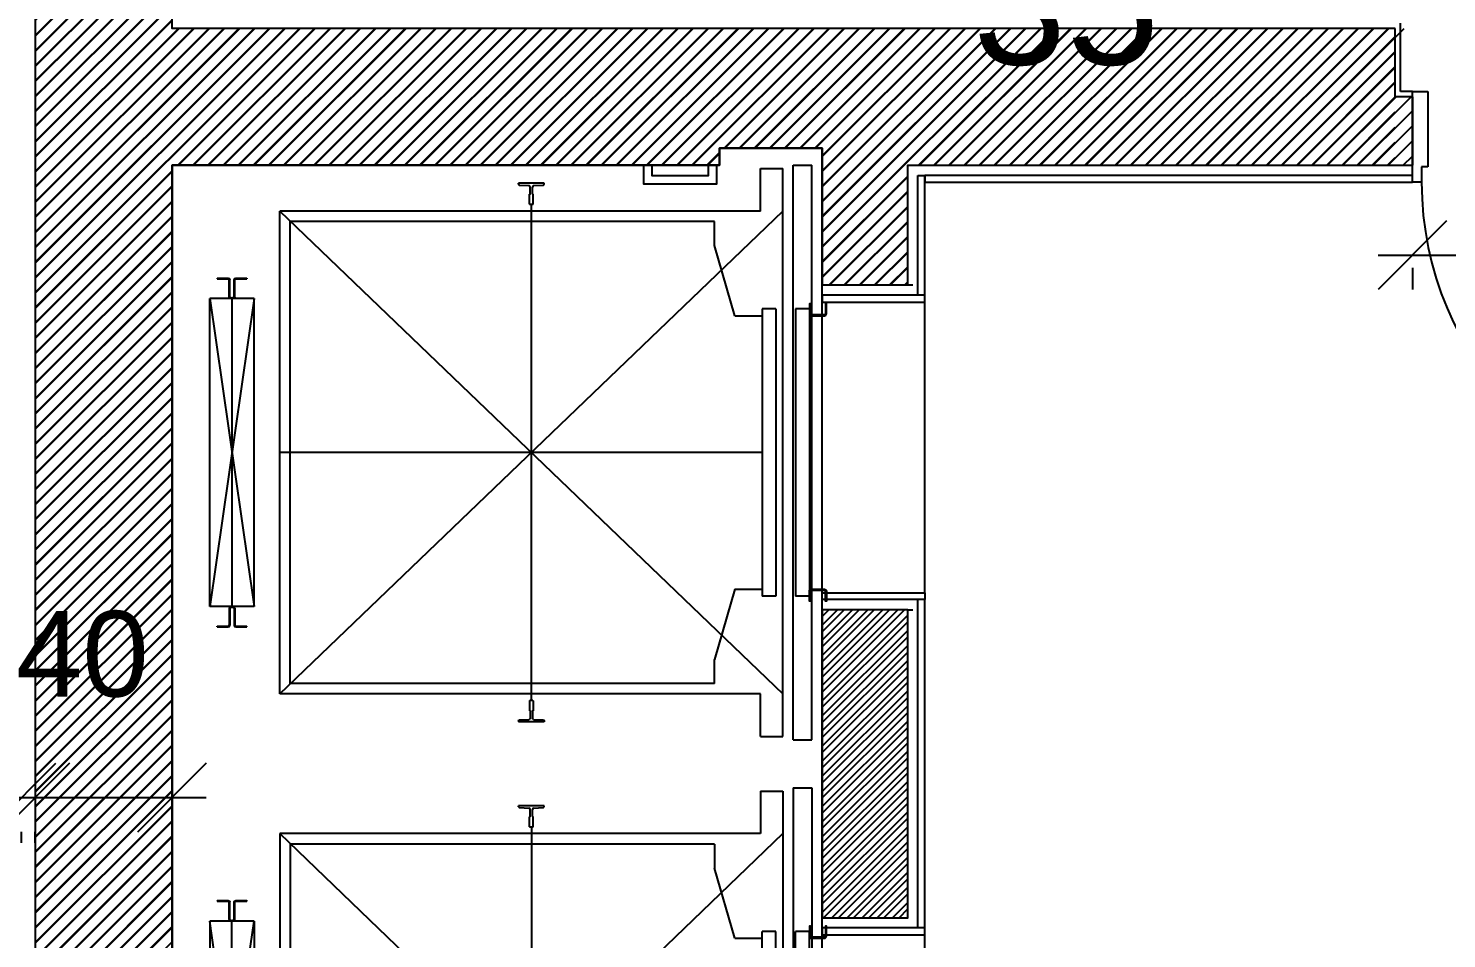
# Model space of a CAD drawing. Extents: x 0 to 47, y -4.1 to 58.5.
# Drawn here: x 27.348 to 31.493, y 14.389 to 17.05 of the extents above; entities that cross this region are included whole.
import ezdxf
from ezdxf.enums import TextEntityAlignment as Align

# ---------------------------------------------------------------- set-up
doc = ezdxf.new("R2010")
doc.units = 0
doc.header["$MEASUREMENT"] = 0
doc.header["$PDMODE"] = 35
doc.header["$PDSIZE"] = 0.3
doc.layers.get('0').update_dxf_attribs({"linetype": 'CONTINUOUS'})
doc.layers.get('DEFPOINTS').update_dxf_attribs({"linetype": 'CONTINUOUS'})
for name, color, linetype in [('A-AREAS-TXT', 6, 'CONTINUOUS'), ('A-asc', 15, 'CONTINUOUS'), ('a-dim', 3, 'CONTINUOUS'), ('A-HATCH-CONC', 8, 'CONTINUOUS'), ('A-PLASTER', 8, 'CONTINUOUS'), ('A-PORTE', 1, 'CONTINUOUS'), ('A-PROJECTION', 9, 'CONTINUOUS'), ('A-sect-marble', 1, 'CONTINUOUS'), ('S-2ND-3RD-4-5-6TH$0$A-SHAFT 2-3-4-5-6', 8, 'CONTINUOUS'), ('S-2ND-3RD-4-5-6TH$0$A-STR 2-3-4-5-6', 2, 'CONTINUOUS')]:
    doc.layers.add(name, color=color, linetype=linetype)
doc.styles.add('A100-STEXT', font='Arial Regular.ttf', dxfattribs={"height": 0.25})
doc.dimstyles.new('A100-DIM', dxfattribs={"dimtxt": 0.25, "dimasz": 0.2, "dimexe": 0.1, "dimexo": 0.3, "dimgap": 0.1, "dimtad": 1, "dimlfac": 100, "dimrnd": 0.5, "dimdsep": 46, "dimtxsty": 'A100-STEXT', "dimblk1": 'OBLIQUE', "dimblk2": 'OBLIQUE', "dimsah": 1, "dimcen": -0.05, "dimdle": 0.1, "dimclrd": 15, "dimclre": 15, "dimclrt": 256, "dimadec": 0, "dimazin": 0, "dimtfac": 0.28, "dimtix": 1, "dimtmove": 2, "dimatfit": 3, "dimldrblk": 'OBLIQUE', "dimfxl": 1, "dimtolj": 1, "dimarcsym": 0})

# ---------------------------------------------------------------- blocks, each defined once
blk = doc.blocks.new('_OBLIQUE')
at = {"color": 0, "linetype": 'ByBlock'}
blk.add_line((-0.5, -0.5), (0.5, 0.5), dxfattribs=at)
blk = doc.blocks.new('*D131')
at = {"layer": 'a-dim', "color": 15, "lineweight": -2, "transparency": 16777216}
for p, q in [((26.9284, 14.8014), (27.4284, 14.8014)), ((27.0284, 14.6691), (27.0284, 14.7014)), ((27.3284, 14.6691), (27.3284, 14.7014))]:
    blk.add_line(p, q, dxfattribs=at)
at = {"layer": 'DEFPOINTS', "color": 0, "transparency": 16777216}
for p in [(27.0284, 14.9691), (27.3284, 14.9691), (27.3284, 14.8014)]:
    blk.add_point(p, dxfattribs=at)
at = {"layer": 'a-dim', "color": 15, "lineweight": -2, "transparency": 16777216, "xscale": 0.2, "yscale": 0.2, "zscale": 0.2, "rotation": 180}
blk.add_blockref('_OBLIQUE', (27.0284, 14.8014), dxfattribs=at)
at = {"layer": 'a-dim', "color": 15, "lineweight": -2, "transparency": 16777216, "xscale": 0.2, "yscale": 0.2, "zscale": 0.2}
blk.add_blockref('_OBLIQUE', (27.3284, 14.8014), dxfattribs=at)
at = {"layer": 'a-dim', "transparency": 16777216, "insert": (26.7784, 15.0291), "char_height": 0.25, "attachment_point": 5, "style": 'A100-STEXT'}
blk.add_mtext('\\A1;30', dxfattribs=at)
blk = doc.blocks.new('*D132')
at = {"layer": 'a-dim', "color": 15, "lineweight": -2, "transparency": 16777216}
for p, q in [((27.2684, 14.8014), (27.8684, 14.8014)), ((27.3684, 14.6691), (27.3684, 14.7014)), ((27.7684, 14.6691), (27.7684, 14.7014))]:
    blk.add_line(p, q, dxfattribs=at)
at = {"layer": 'DEFPOINTS', "color": 0, "transparency": 16777216}
for p in [(27.3684, 14.9691), (27.7684, 14.9691), (27.7684, 14.8014)]:
    blk.add_point(p, dxfattribs=at)
at = {"layer": 'a-dim', "color": 15, "lineweight": -2, "transparency": 16777216, "xscale": 0.2, "yscale": 0.2, "zscale": 0.2, "rotation": 180}
blk.add_blockref('_OBLIQUE', (27.3684, 14.8014), dxfattribs=at)
at = {"layer": 'a-dim', "color": 15, "lineweight": -2, "transparency": 16777216, "xscale": 0.2, "yscale": 0.2, "zscale": 0.2}
blk.add_blockref('_OBLIQUE', (27.7684, 14.8014), dxfattribs=at)
at = {"layer": 'a-dim', "transparency": 16777216, "insert": (27.5062, 15.2198), "char_height": 0.25, "attachment_point": 5, "style": 'A100-STEXT'}
blk.add_mtext('\\A1;40', dxfattribs=at)
blk = doc.blocks.new('Rail3kg')
for p, q in [((3, 0), (-3, 0)), ((-8, -5), (-8, -55)), ((-6, -5), (-6, -55)), ((-3, -2), (3, -2)), ((6, -5), (6, -55)), ((8, -5), (8, -55)), ((-43.5, -58), (-11, -58)), ((-43.5, -60), (-43.5, -58)), ((-43.5, -60), (-11, -60)), ((11, -58), (43.5, -58)), ((11, -60), (43.5, -60)), ((43.5, -60), (43.5, -58))]:
    blk.add_line(p, q)
for centre, radius, start, end in [((-3, -5), 5, 90, 180), ((3, -5), 5, 0, 90), ((-3, -5), 3, 90, 180), ((3, -5), 3, 0, 90), ((-11, -55), 5, 270, 360), ((-11, -55), 3, 270, 0), ((11, -55), 5, 180, 270), ((11, -55), 3, 180, 270)]:
    blk.add_arc(centre, radius, start, end)
blk = doc.blocks.new('T75-3')
for p, q in [((1, 5), (0, 4)), ((0, -4), (0, 4)), ((1, 5), (30, 5)), ((30, 4.5), (30, 5)), ((31.5, 3), (51.2, 3)), ((56.9, 35.1), (55.2, 6.8)), ((59.4, 37.5), (62, 37.5)), ((62, -37.5), (62, 37.5)), ((0, -4), (1, -5)), ((1, -5), (30, -5)), ((30, -5), (30, -4.5)), ((31.5, -3), (51.2, -3)), ((55.2, -6.8), (56.9, -35.1)), ((59.4, -37.5), (62, -37.5))]:
    blk.add_line(p, q)
for centre, radius, start, end in [((31.5, 4.5), 1.5, 180, 270), ((51.2, 7), 4, 270, 356.6822), ((59.4, 35), 2.5, 90, 176.6822), ((31.5, -4.5), 1.5, 90, 180), ((51.2, -7), 4, 3.3178, 90), ((59.4, -35), 2.5, 183.3178, 270)]:
    blk.add_arc(centre, radius, start, end)
blk = doc.blocks.new('ascenseurs')
at = {"layer": 'A-asc'}
for p, q in [((1.6, 0.03), (1.6, 0.03)), ((1.815, 0), (1.87, 0)), ((1.815, -1.68), (1.815, 0)), ((1.87, -1.68), (1.87, 0)), ((1.72, -0.01), (1.785, -0.01)), ((1.72, -0.134), (1.72, -0.01)), ((1.785, -1.67), (1.785, -0.01)), ((1.05, -1.565), (1.05, -0.115)), ((1.72, -0.134), (0.315, -0.134)), ((0.315, -1.546), (1.785, -0.134)), ((0.315, -0.134), (1.785, -1.546)), ((0.315, -1.546), (0.315, -0.134)), ((1.585, -0.165), (0.345, -0.165)), ((0.345, -1.515), (0.345, -0.165)), ((1.585, -0.235), (1.585, -0.165)), ((1.645, -0.44), (1.585, -0.235)), ((0.24, -0.39), (0.11, -0.39)), ((0.11, -1.29), (0.11, -0.39)), ((0.24, -0.39), (0.11, -1.29)), ((0.11, -0.39), (0.24, -1.29)), ((0.175, -0.39), (0.175, -1.29)), ((0.24, -1.29), (0.24, -0.39)), ((1.645, -0.44), (1.725, -0.44)), ((1.765, -0.42), (1.725, -0.42)), ((1.725, -0.42), (1.725, -1.26)), ((1.765, -0.42), (1.765, -1.26)), ((1.8625, -0.42), (1.8225, -0.42)), ((1.8225, -0.42), (1.8225, -1.26)), ((1.8625, -0.42), (1.8625, -1.26)), ((1.725, -0.84), (0.315, -0.84)), ((1.645, -1.24), (1.585, -1.445)), ((1.645, -1.24), (1.725, -1.24)), ((1.765, -1.26), (1.725, -1.26)), ((1.8625, -1.26), (1.8225, -1.26)), ((0.24, -1.29), (0.11, -1.29)), ((1.585, -1.515), (1.585, -1.445)), ((1.585, -1.515), (0.345, -1.515)), ((1.72, -1.546), (0.315, -1.546)), ((1.72, -1.67), (1.72, -1.546)), ((1.72, -1.67), (1.785, -1.67)), ((1.815, -1.68), (1.87, -1.68)), ((1.815, -1.82), (1.87, -1.82)), ((1.815, -1.82), (1.815, -3.5)), ((1.87, -1.82), (1.87, -3.5)), ((1.72, -1.83), (1.72, -1.954)), ((1.72, -1.83), (1.785, -1.83)), ((1.785, -1.83), (1.785, -3.49)), ((1.05, -1.935), (1.05, -3.385)), ((1.72, -1.954), (0.315, -1.954)), ((0.315, -1.954), (1.785, -3.366)), ((0.315, -3.366), (1.785, -1.954)), ((0.315, -1.954), (0.315, -3.366)), ((1.585, -1.985), (0.345, -1.985)), ((0.345, -1.985), (0.345, -3.335)), ((1.585, -1.985), (1.585, -2.055)), ((1.645, -2.26), (1.585, -2.055)), ((0.24, -2.21), (0.11, -2.21)), ((0.11, -2.21), (0.11, -3.11)), ((0.24, -3.11), (0.11, -2.21)), ((0.11, -3.11), (0.24, -2.21)), ((0.175, -3.11), (0.175, -2.21)), ((0.24, -2.21), (0.24, -3.11)), ((1.645, -2.26), (1.725, -2.26)), ((1.765, -2.24), (1.725, -2.24)), ((1.725, -3.08), (1.725, -2.24)), ((1.765, -3.08), (1.765, -2.24)), ((1.8625, -2.24), (1.8225, -2.24)), ((1.8225, -3.08), (1.8225, -2.24)), ((1.8625, -3.08), (1.8625, -2.24)), ((1.725, -2.66), (0.315, -2.66)), ((1.645, -3.06), (1.585, -3.265)), ((1.645, -3.06), (1.725, -3.06)), ((1.765, -3.08), (1.725, -3.08)), ((1.8625, -3.08), (1.8225, -3.08)), ((0.24, -3.11), (0.11, -3.11)), ((1.585, -3.265), (1.585, -3.335)), ((1.585, -3.335), (0.345, -3.335)), ((1.72, -3.366), (0.315, -3.366)), ((1.72, -3.366), (1.72, -3.49)), ((1.72, -3.49), (1.785, -3.49)), ((1.815, -3.5), (1.87, -3.5))]:
    blk.add_line(p, q, dxfattribs=at)
for points in [[(1.3779, 0), (1.3778, -0.0549), (1.5918, -0.0549), (1.5919, 0)], [(1.4024, 0), (1.4023, -0.0304), (1.5673, -0.0304), (1.5674, 0)], [(1.3779, -3.5), (1.3778, -3.4451), (1.5918, -3.4451), (1.5919, -3.5)], [(1.4024, -3.5), (1.4023, -3.4696), (1.5673, -3.4696), (1.5674, -3.5)]]:
    blk.add_lwpolyline(points, dxfattribs=at)
for points in [[(1.8625, -0.434, 0.414214), (1.8685, -0.44), (1.9065, -0.44, 0.414214), (1.9125, -0.434), (1.9125, -0.405), (1.9095, -0.405), (1.9095, -0.434, -0.414214), (1.9065, -0.437), (1.8685, -0.437, -0.414214), (1.8655, -0.434), (1.8655, -0.405), (1.8625, -0.405)], [(1.8655, -1.246), (1.8655, -1.275), (1.8625, -1.275), (1.8625, -1.246, -0.414214), (1.8685, -1.24), (1.9065, -1.24, -0.414214), (1.9125, -1.246), (1.9125, -1.275), (1.9095, -1.275), (1.9095, -1.246, 0.414214), (1.9065, -1.243), (1.8685, -1.243, 0.414214)], [(1.8655, -2.254), (1.8655, -2.225), (1.8625, -2.225), (1.8625, -2.254, 0.414214), (1.8685, -2.26), (1.9065, -2.26, 0.414214), (1.9125, -2.254), (1.9125, -2.225), (1.9095, -2.225), (1.9095, -2.254, -0.414214), (1.9065, -2.257), (1.8685, -2.257, -0.414214)], [(1.8625, -3.066, -0.414214), (1.8685, -3.06), (1.9065, -3.06, -0.414214), (1.9125, -3.066), (1.9125, -3.095), (1.9095, -3.095), (1.9095, -3.066, 0.414214), (1.9065, -3.063), (1.8685, -3.063, 0.414214), (1.8655, -3.066), (1.8655, -3.095), (1.8625, -3.095)]]:
    blk.add_lwpolyline(points, format="xyb", close=True, dxfattribs=at)
at = {"layer": 'A-asc', "yscale": 0.0009999999999994458}
for name, p, xscale, zscale, rotation in [('T75-3', (1.05, -0.115), 0.0009999999999994458, 0.0009999999999994458, 90), ('Rail3kg', (0.175, -0.39), -0.0009999999999976694, 0.001, 180), ('T75-3', (1.05, -1.565), -0.0009999999999994458, 0.001, 90), ('T75-3', (1.05, -1.935), 0.0009999999999994458, 0.0009999999999994458, 90), ('Rail3kg', (0.175, -2.21), -0.0009999999999976694, 0.001, 180), ('T75-3', (1.05, -3.385), -0.0009999999999994458, 0.001, 90)]:
    blk.add_blockref(name, p, dxfattribs=dict(at, xscale=xscale, zscale=zscale, rotation=rotation))
at = {"layer": 'A-asc', "xscale": 0.0009999999999976694, "yscale": 0.0009999999999976694, "zscale": 0.0009999999999976694}
for p in [(0.175, -1.29), (0.175, -3.11)]:
    blk.add_blockref('Rail3kg', p, dxfattribs=at)
blk = doc.blocks.new('*D289')
at = {"layer": 'a-dim', "color": 15, "lineweight": -2, "transparency": 16777216}
for p, q in [((31.2934, 16.387), (32.4934, 16.387)), ((31.3934, 16.35), (31.3934, 16.287)), ((32.3934, 16.35), (32.3934, 16.287))]:
    blk.add_line(p, q, dxfattribs=at)
at = {"layer": 'DEFPOINTS', "color": 0, "transparency": 16777216}
for p in [(31.3934, 16.65), (32.3934, 16.65), (32.3934, 16.387)]:
    blk.add_point(p, dxfattribs=at)
at = {"layer": 'a-dim', "color": 15, "lineweight": -2, "transparency": 16777216, "xscale": 0.2, "yscale": 0.2, "zscale": 0.2, "rotation": 180}
blk.add_blockref('_OBLIQUE', (31.3934, 16.387), dxfattribs=at)
at = {"layer": 'a-dim', "color": 15, "lineweight": -2, "transparency": 16777216, "xscale": 0.2, "yscale": 0.2, "zscale": 0.2}
blk.add_blockref('_OBLIQUE', (32.3934, 16.387), dxfattribs=at)
at = {"layer": 'a-dim', "transparency": 16777216, "insert": (31.8934, 16.6146), "char_height": 0.25, "attachment_point": 5, "style": 'A100-STEXT'}
blk.add_mtext('\\A1;100', dxfattribs=at)

msp = doc.modelspace()

# ---------------------------------------------------------------- hatches: boundary and pattern name
at = {"layer": 'A-HATCH-CONC'}
h = msp.add_hatch(dxfattribs=at)
h.set_pattern_fill('ANSI31', color=256, scale=0.25, angle=-720, style=0)
h.set_pattern_definition([(45, (-139.766827, -8.86163), (-0.022097087, 0.022097087), [])])
h.paths.add_polyline_path([(32.39337, 16.85), (32.39337, 16.65), (32.69337, 16.65), (32.69337, 17.15), (32.44337, 17.15), (32.44337, 17.05), (32.44337, 16.85)])
h.paths.add_polyline_path([(31.34337, 16.65), (31.34337, 17.05), (27.76837, 17.05), (27.76837, 20.15658), (27.36837, 20.15658), (27.36837, 3.57), (27.76837, 3.57), (27.76837, 12.85), (29.61837, 12.85), (29.91837, 12.85), (29.91837, 13.5), (29.66837, 13.5), (29.66837, 13.1), (29.36837, 13.1), (29.36837, 13.15), (27.76837, 13.15), (27.76837, 16.65), (29.36837, 16.65), (29.36837, 16.7), (29.66837, 16.7), (29.66837, 16.3), (29.91837, 16.3), (29.91837, 16.65)])
h = msp.add_hatch(dxfattribs=at)
h.set_pattern_fill('ANSI31', color=256, scale=0.25, style=0)
h.paths.add_polyline_path([(29.91837, 15.35), (29.66837, 15.35), (29.66837, 14.45), (29.91837, 14.45)], flags=17)
h = msp.add_hatch(dxfattribs=at)
h.set_pattern_fill('ANSI31', color=256, scale=0.25, angle=-720, style=0)
h.set_pattern_definition([(45, (-83.039656, -27.683513), (-0.022097087, 0.022097087), [])])
h.paths.add_polyline_path([(29.91837, 15.35), (29.66837, 15.35), (29.66837, 14.45), (29.91837, 14.45)])

# ---------------------------------------------------------------- linework, layer by layer
at = {"layer": 'A-asc'}
msp.add_line((29.36837, 16.68), (29.36837, 16.68), dxfattribs=at)
msp.add_line((29.36837, 16.68), (29.36837, 16.68), dxfattribs=at)
msp.add_line((29.36837, 16.68), (29.36837, 16.68), dxfattribs=at)
at = {"layer": 'a-dim', "color": 15}
msp.add_line((27.76837, 14.66908), (27.76837, 14.70141), dxfattribs=at)
at = {"layer": 'A-HATCH-CONC'}
for p, q in [((27.36837, 17.02693), (27.76837, 17.42693)), ((27.36837, 17.02693), (27.76837, 17.42693)), ((27.36837, 16.98274), (27.76837, 17.38274)), ((27.36837, 16.98274), (27.76837, 17.38274)), ((27.36837, 16.93854), (27.76837, 17.33854)), ((27.36837, 16.93854), (27.76837, 17.33854)), ((27.36837, 16.89435), (27.76837, 17.29435)), ((27.36837, 16.89435), (27.76837, 17.29435)), ((27.36837, 16.85015), (27.76837, 17.25015)), ((27.36837, 16.85015), (27.76837, 17.25015)), ((27.36837, 16.80596), (27.76837, 17.20596)), ((27.36837, 16.80596), (27.76837, 17.20596)), ((27.36837, 16.76177), (27.76837, 17.16177)), ((27.36837, 16.76177), (27.76837, 17.16177)), ((27.36837, 16.71757), (27.76837, 17.11757)), ((27.36837, 16.71757), (27.76837, 17.11757)), ((27.36837, 16.67338), (27.76837, 17.07338)), ((27.36837, 16.67338), (27.76837, 17.07338)), ((27.36837, 16.62918), (27.78918, 17.05)), ((27.36837, 16.58499), (27.83338, 17.05)), ((27.36837, 16.5408), (27.87757, 17.05)), ((27.36837, 16.4966), (27.92177, 17.05)), ((27.36837, 16.45241), (27.96596, 17.05)), ((27.36837, 16.40821), (28.01016, 17.05)), ((27.36837, 16.36402), (28.05435, 17.05)), ((27.36837, 16.31982), (28.09854, 17.05)), ((27.36837, 16.27563), (28.14274, 17.05)), ((27.36837, 16.62918), (27.78918, 17.05)), ((27.36837, 16.58499), (27.83338, 17.05)), ((27.36837, 16.5408), (27.87757, 17.05)), ((27.36837, 16.4966), (27.92177, 17.05)), ((27.36837, 16.45241), (27.96596, 17.05)), ((27.36837, 16.40821), (28.01016, 17.05)), ((27.36837, 16.36402), (28.05435, 17.05)), ((27.36837, 16.31982), (28.09854, 17.05)), ((27.36837, 16.27563), (28.14274, 17.05)), ((27.78693, 16.65), (28.18693, 17.05)), ((27.78693, 16.65), (28.18693, 17.05)), ((27.83113, 16.65), (28.23113, 17.05)), ((27.83113, 16.65), (28.23113, 17.05)), ((27.87532, 16.65), (28.27532, 17.05)), ((27.87532, 16.65), (28.27532, 17.05)), ((27.91951, 16.65), (28.31951, 17.05)), ((27.91951, 16.65), (28.31951, 17.05)), ((27.96371, 16.65), (28.36371, 17.05)), ((27.96371, 16.65), (28.36371, 17.05)), ((28.0079, 16.65), (28.4079, 17.05)), ((28.0079, 16.65), (28.4079, 17.05)), ((28.0521, 16.65), (28.4521, 17.05)), ((28.0521, 16.65), (28.4521, 17.05)), ((28.09629, 16.65), (28.49629, 17.05)), ((28.09629, 16.65), (28.49629, 17.05)), ((28.14049, 16.65), (28.54049, 17.05)), ((28.14049, 16.65), (28.54049, 17.05)), ((28.18468, 16.65), (28.58468, 17.05)), ((28.18468, 16.65), (28.58468, 17.05)), ((28.22887, 16.65), (28.62887, 17.05)), ((28.22887, 16.65), (28.62887, 17.05)), ((28.27307, 16.65), (28.67307, 17.05)), ((28.27307, 16.65), (28.67307, 17.05)), ((28.31726, 16.65), (28.71726, 17.05)), ((28.31726, 16.65), (28.71726, 17.05)), ((28.36146, 16.65), (28.76146, 17.05)), ((28.36146, 16.65), (28.76146, 17.05)), ((28.40565, 16.65), (28.80565, 17.05)), ((28.40565, 16.65), (28.80565, 17.05)), ((28.44984, 16.65), (28.84984, 17.05)), ((28.44984, 16.65), (28.84984, 17.05)), ((28.49404, 16.65), (28.89404, 17.05)), ((28.49404, 16.65), (28.89404, 17.05)), ((28.53823, 16.65), (28.93823, 17.05)), ((28.53823, 16.65), (28.93823, 17.05)), ((28.58243, 16.65), (28.98243, 17.05)), ((28.58243, 16.65), (28.98243, 17.05)), ((28.62662, 16.65), (29.02662, 17.05)), ((28.62662, 16.65), (29.02662, 17.05)), ((28.67082, 16.65), (29.07082, 17.05)), ((28.67082, 16.65), (29.07082, 17.05)), ((28.71501, 16.65), (29.11501, 17.05)), ((28.71501, 16.65), (29.11501, 17.05)), ((28.7592, 16.65), (29.1592, 17.05)), ((28.7592, 16.65), (29.1592, 17.05)), ((28.8034, 16.65), (29.2034, 17.05)), ((28.8034, 16.65), (29.2034, 17.05)), ((28.84759, 16.65), (29.24759, 17.05)), ((28.84759, 16.65), (29.24759, 17.05)), ((28.89179, 16.65), (29.29179, 17.05)), ((28.89179, 16.65), (29.29179, 17.05)), ((28.93598, 16.65), (29.33598, 17.05)), ((28.93598, 16.65), (29.33598, 17.05)), ((28.98017, 16.65), (29.38017, 17.05)), ((28.98017, 16.65), (29.38017, 17.05)), ((29.02437, 16.65), (29.42437, 17.05)), ((29.02437, 16.65), (29.42437, 17.05)), ((29.06856, 16.65), (29.46856, 17.05)), ((29.06856, 16.65), (29.46856, 17.05)), ((29.11276, 16.65), (29.51276, 17.05)), ((29.11276, 16.65), (29.51276, 17.05)), ((29.15695, 16.65), (29.55695, 17.05)), ((29.15695, 16.65), (29.55695, 17.05)), ((29.20115, 16.65), (29.60115, 17.05)), ((29.20115, 16.65), (29.60115, 17.05)), ((29.24534, 16.65), (29.64534, 17.05)), ((29.24534, 16.65), (29.64534, 17.05)), ((29.28953, 16.65), (29.68953, 17.05)), ((29.28953, 16.65), (29.68953, 17.05)), ((29.38373, 16.7), (29.73373, 17.05)), ((29.38373, 16.7), (29.73373, 17.05)), ((29.42792, 16.7), (29.77792, 17.05)), ((29.42792, 16.7), (29.77792, 17.05)), ((29.47212, 16.7), (29.82212, 17.05)), ((29.47212, 16.7), (29.82212, 17.05)), ((29.51631, 16.7), (29.86631, 17.05)), ((29.51631, 16.7), (29.86631, 17.05)), ((29.5605, 16.7), (29.9105, 17.05)), ((29.5605, 16.7), (29.9105, 17.05)), ((29.6047, 16.7), (29.9547, 17.05)), ((29.6047, 16.7), (29.9547, 17.05)), ((29.64889, 16.7), (29.99889, 17.05)), ((29.64889, 16.7), (29.99889, 17.05)), ((29.66837, 16.67528), (30.04309, 17.05)), ((29.66837, 16.63109), (30.08728, 17.05)), ((29.66837, 16.58689), (30.13148, 17.05)), ((29.66837, 16.5427), (30.17567, 17.05)), ((29.66837, 16.4985), (30.21986, 17.05)), ((29.66837, 16.45431), (30.26406, 17.05)), ((29.66837, 16.41012), (30.30825, 17.05)), ((29.66837, 16.67528), (30.04309, 17.05)), ((29.66837, 16.63109), (30.08728, 17.05)), ((29.66837, 16.58689), (30.13148, 17.05)), ((29.66837, 16.5427), (30.17567, 17.05)), ((29.66837, 16.4985), (30.21986, 17.05)), ((29.66837, 16.45431), (30.26406, 17.05)), ((29.66837, 16.41012), (30.30825, 17.05)), ((29.95245, 16.65), (30.35245, 17.05)), ((29.95245, 16.65), (30.35245, 17.05)), ((29.99664, 16.65), (30.39664, 17.05)), ((29.99664, 16.65), (30.39664, 17.05)), ((30.04083, 16.65), (30.44083, 17.05)), ((30.04083, 16.65), (30.44083, 17.05)), ((30.08503, 16.65), (30.48503, 17.05)), ((30.08503, 16.65), (30.48503, 17.05)), ((30.12922, 16.65), (30.52922, 17.05)), ((30.12922, 16.65), (30.52922, 17.05)), ((30.17342, 16.65), (30.57342, 17.05)), ((30.17342, 16.65), (30.57342, 17.05)), ((30.21761, 16.65), (30.61761, 17.05)), ((30.21761, 16.65), (30.61761, 17.05)), ((30.26181, 16.65), (30.66181, 17.05)), ((30.26181, 16.65), (30.66181, 17.05)), ((30.306, 16.65), (30.706, 17.05)), ((30.306, 16.65), (30.706, 17.05)), ((30.35019, 16.65), (30.75019, 17.05)), ((30.35019, 16.65), (30.75019, 17.05)), ((30.39439, 16.65), (30.79439, 17.05)), ((30.39439, 16.65), (30.79439, 17.05)), ((30.43858, 16.65), (30.83858, 17.05)), ((30.43858, 16.65), (30.83858, 17.05)), ((30.48278, 16.65), (30.88278, 17.05)), ((30.48278, 16.65), (30.88278, 17.05)), ((30.52697, 16.65), (30.92697, 17.05)), ((30.52697, 16.65), (30.92697, 17.05)), ((30.57116, 16.65), (30.97116, 17.05)), ((30.57116, 16.65), (30.97116, 17.05)), ((30.61536, 16.65), (31.01536, 17.05)), ((30.61536, 16.65), (31.01536, 17.05)), ((30.65955, 16.65), (31.05955, 17.05)), ((30.65955, 16.65), (31.05955, 17.05)), ((30.70375, 16.65), (31.10375, 17.05)), ((30.70375, 16.65), (31.10375, 17.05)), ((30.74794, 16.65), (31.14794, 17.05)), ((30.74794, 16.65), (31.14794, 17.05)), ((30.79214, 16.65), (31.19214, 17.05)), ((30.79214, 16.65), (31.19214, 17.05)), ((30.83633, 16.65), (31.23633, 17.05)), ((30.83633, 16.65), (31.23633, 17.05)), ((30.88052, 16.65), (31.28052, 17.05)), ((30.88052, 16.65), (31.28052, 17.05)), ((30.92472, 16.65), (31.32472, 17.05)), ((30.92472, 16.65), (31.32472, 17.05)), ((30.96891, 16.65), (31.36891, 17.05)), ((30.96891, 16.65), (31.34337, 17.02446)), ((31.01311, 16.65), (31.34337, 16.98026)), ((31.0573, 16.65), (31.34337, 16.93607)), ((31.10149, 16.65), (31.34337, 16.89187)), ((31.14569, 16.65), (31.34569, 16.85)), ((31.18988, 16.65), (31.38988, 16.85)), ((31.23408, 16.65), (31.39337, 16.80929)), ((31.27827, 16.65), (31.39337, 16.7651)), ((31.32247, 16.65), (31.39337, 16.7209)), ((29.33373, 16.65), (29.36837, 16.68464)), ((29.33373, 16.65), (29.36837, 16.68464)), ((31.36666, 16.65), (31.39337, 16.67671)), ((27.36837, 16.23144), (27.76837, 16.63144)), ((27.36837, 16.23144), (27.76837, 16.63144)), ((27.36837, 16.18724), (27.76837, 16.58724)), ((27.36837, 16.18724), (27.76837, 16.58724)), ((29.66837, 16.36592), (29.91837, 16.61592)), ((29.66837, 16.36592), (29.91837, 16.61592)), ((27.36837, 16.14305), (27.76837, 16.54305)), ((27.36837, 16.14305), (27.76837, 16.54305)), ((29.66837, 16.32173), (29.91837, 16.57173)), ((29.66837, 16.32173), (29.91837, 16.57173)), ((27.36837, 16.09885), (27.76837, 16.49885)), ((27.36837, 16.09885), (27.76837, 16.49885)), ((29.69083, 16.3), (29.91837, 16.52753)), ((29.69083, 16.3), (29.91837, 16.52753)), ((29.73503, 16.3), (29.91837, 16.48334)), ((29.73503, 16.3), (29.91837, 16.48334)), ((27.36837, 16.05466), (27.76837, 16.45466)), ((27.36837, 16.05466), (27.76837, 16.45466)), ((29.77922, 16.3), (29.91837, 16.43915)), ((29.77922, 16.3), (29.91837, 16.43915)), ((27.36837, 16.01047), (27.76837, 16.41047)), ((27.36837, 16.01047), (27.76837, 16.41047)), ((29.82342, 16.3), (29.91837, 16.39495)), ((29.82342, 16.3), (29.91837, 16.39495)), ((27.36837, 15.96627), (27.76837, 16.36627)), ((27.36837, 15.96627), (27.76837, 16.36627)), ((29.86761, 16.3), (29.91837, 16.35076)), ((29.86761, 16.3), (29.91837, 16.35076)), ((27.36837, 15.92208), (27.76837, 16.32208)), ((27.36837, 15.92208), (27.76837, 16.32208)), ((29.91181, 16.3), (29.91837, 16.30656)), ((29.91181, 16.3), (29.91837, 16.30656)), ((27.36837, 15.87788), (27.76837, 16.27788)), ((27.36837, 15.87788), (27.76837, 16.27788)), ((27.36837, 15.83369), (27.76837, 16.23369)), ((27.36837, 15.83369), (27.76837, 16.23369)), ((27.36837, 15.78949), (27.76837, 16.18949)), ((27.36837, 15.78949), (27.76837, 16.18949)), ((27.36837, 15.7453), (27.76837, 16.1453)), ((27.36837, 15.7453), (27.76837, 16.1453)), ((27.36837, 15.70111), (27.76837, 16.10111)), ((27.36837, 15.70111), (27.76837, 16.10111)), ((27.36837, 15.65691), (27.76837, 16.05691)), ((27.36837, 15.65691), (27.76837, 16.05691)), ((27.36837, 15.61272), (27.76837, 16.01272)), ((27.36837, 15.61272), (27.76837, 16.01272)), ((27.36837, 15.56852), (27.76837, 15.96852)), ((27.36837, 15.56852), (27.76837, 15.96852)), ((27.36837, 15.52433), (27.76837, 15.92433)), ((27.36837, 15.52433), (27.76837, 15.92433)), ((27.36837, 15.48014), (27.76837, 15.88014)), ((27.36837, 15.48014), (27.76837, 15.88014)), ((27.36837, 15.43594), (27.76837, 15.83594)), ((27.36837, 15.43594), (27.76837, 15.83594)), ((27.36837, 15.39175), (27.76837, 15.79175)), ((27.36837, 15.39175), (27.76837, 15.79175)), ((27.36837, 15.34755), (27.76837, 15.74755)), ((27.36837, 15.34755), (27.76837, 15.74755)), ((27.36837, 15.30336), (27.76837, 15.70336)), ((27.36837, 15.30336), (27.76837, 15.70336)), ((27.36837, 15.25916), (27.76837, 15.65916)), ((27.36837, 15.25916), (27.76837, 15.65916)), ((27.36837, 15.21497), (27.76837, 15.61497)), ((27.36837, 15.21497), (27.76837, 15.61497)), ((27.36837, 15.17078), (27.76837, 15.57078)), ((27.36837, 15.17078), (27.76837, 15.57078)), ((27.36837, 15.12658), (27.76837, 15.52658)), ((27.36837, 15.12658), (27.76837, 15.52658)), ((27.36837, 15.08239), (27.76837, 15.48239)), ((27.36837, 15.08239), (27.76837, 15.48239)), ((27.36837, 15.03819), (27.76837, 15.43819)), ((27.36837, 15.03819), (27.76837, 15.43819)), ((27.36837, 14.994), (27.76837, 15.394)), ((27.36837, 14.994), (27.76837, 15.394)), ((27.36837, 14.94981), (27.76837, 15.34981)), ((27.36837, 14.94981), (27.76837, 15.34981)), ((29.66837, 15.34946), (29.66891, 15.35)), ((29.66837, 15.30526), (29.71311, 15.35)), ((29.66837, 15.26107), (29.7573, 15.35)), ((29.66837, 15.21687), (29.80149, 15.35)), ((29.66837, 15.17268), (29.84569, 15.35)), ((29.66837, 15.12849), (29.88988, 15.35)), ((29.66837, 15.34946), (29.66891, 15.35)), ((29.66837, 15.30526), (29.71311, 15.35)), ((29.66837, 15.26107), (29.7573, 15.35)), ((29.66837, 15.21687), (29.80149, 15.35)), ((29.66837, 15.17268), (29.84569, 15.35)), ((29.66837, 15.12849), (29.88988, 15.35)), ((27.36837, 14.90561), (27.76837, 15.30561)), ((27.36837, 14.90561), (27.76837, 15.30561)), ((29.66837, 15.08429), (29.91837, 15.33429)), ((29.66837, 15.08429), (29.91837, 15.33429)), ((27.36837, 14.86142), (27.76837, 15.26142)), ((27.36837, 14.86142), (27.76837, 15.26142)), ((29.66837, 15.0401), (29.91837, 15.2901)), ((29.66837, 15.0401), (29.91837, 15.2901)), ((27.36837, 14.81722), (27.76837, 15.21722)), ((27.36837, 14.81722), (27.76837, 15.21722)), ((29.66837, 14.9959), (29.91837, 15.2459)), ((29.66837, 14.9959), (29.91837, 15.2459)), ((27.36837, 14.77303), (27.76837, 15.17303)), ((27.36837, 14.77303), (27.76837, 15.17303)), ((29.66837, 14.95171), (29.91837, 15.20171)), ((29.66837, 14.95171), (29.91837, 15.20171)), ((29.66837, 14.90751), (29.91837, 15.15751)), ((29.66837, 14.90751), (29.91837, 15.15751)), ((27.36837, 14.72883), (27.76837, 15.12883)), ((27.36837, 14.72883), (27.76837, 15.12883)), ((29.66837, 14.86332), (29.91837, 15.11332)), ((29.66837, 14.86332), (29.91837, 15.11332)), ((27.36837, 14.68464), (27.76837, 15.08464)), ((27.36837, 14.68464), (27.76837, 15.08464)), ((29.66837, 14.81913), (29.91837, 15.06913)), ((29.66837, 14.81913), (29.91837, 15.06913)), ((27.36837, 14.64045), (27.76837, 15.04045)), ((27.36837, 14.64045), (27.76837, 15.04045)), ((29.66837, 14.77493), (29.91837, 15.02493)), ((29.66837, 14.77493), (29.91837, 15.02493)), ((27.36837, 14.59625), (27.76837, 14.99625)), ((27.36837, 14.59625), (27.76837, 14.99625)), ((29.66837, 14.73074), (29.91837, 14.98074)), ((29.66837, 14.73074), (29.91837, 14.98074)), ((27.36837, 14.55206), (27.76837, 14.95206)), ((27.36837, 14.55206), (27.76837, 14.95206)), ((29.66837, 14.68654), (29.91837, 14.93654)), ((29.66837, 14.68654), (29.91837, 14.93654)), ((27.36837, 14.50786), (27.76837, 14.90786)), ((27.36837, 14.50786), (27.76837, 14.90786)), ((29.66837, 14.64235), (29.91837, 14.89235)), ((29.66837, 14.64235), (29.91837, 14.89235)), ((27.36837, 14.46367), (27.76837, 14.86367)), ((27.36837, 14.46367), (27.76837, 14.86367)), ((29.66837, 14.59816), (29.91837, 14.84816)), ((29.66837, 14.59816), (29.91837, 14.84816)), ((27.36837, 14.41948), (27.76837, 14.81948)), ((27.36837, 14.41948), (27.76837, 14.81948)), ((29.66837, 14.55396), (29.91837, 14.80396)), ((29.66837, 14.55396), (29.91837, 14.80396)), ((27.36837, 14.37528), (27.76837, 14.77528)), ((27.36837, 14.37528), (27.76837, 14.77528)), ((29.66837, 14.50977), (29.91837, 14.75977)), ((29.66837, 14.50977), (29.91837, 14.75977)), ((27.36837, 14.33109), (27.76837, 14.73109)), ((27.36837, 14.33109), (27.76837, 14.73109)), ((29.66837, 14.46557), (29.91837, 14.71557)), ((29.66837, 14.46557), (29.91837, 14.71557)), ((27.36837, 14.28689), (27.76837, 14.68689)), ((27.36837, 14.28689), (27.76837, 14.68689)), ((27.36837, 14.2427), (27.76837, 14.6427)), ((27.36837, 14.2427), (27.76837, 14.6427)), ((29.69699, 14.45), (29.91837, 14.67138)), ((29.69699, 14.45), (29.91837, 14.67138)), ((27.36837, 14.1985), (27.76837, 14.5985)), ((27.36837, 14.1985), (27.76837, 14.5985)), ((29.74118, 14.45), (29.91837, 14.62718)), ((29.74118, 14.45), (29.91837, 14.62718)), ((27.36837, 14.15431), (27.76837, 14.55431)), ((27.36837, 14.15431), (27.76837, 14.55431)), ((29.78538, 14.45), (29.91837, 14.58299)), ((29.78538, 14.45), (29.91837, 14.58299)), ((27.36837, 14.11012), (27.76837, 14.51012)), ((27.36837, 14.11012), (27.76837, 14.51012)), ((29.82957, 14.45), (29.91837, 14.5388)), ((29.82957, 14.45), (29.91837, 14.5388)), ((29.87377, 14.45), (29.91837, 14.4946)), ((29.87377, 14.45), (29.91837, 14.4946)), ((27.36837, 14.06592), (27.76837, 14.46592)), ((27.36837, 14.06592), (27.76837, 14.46592)), ((29.91796, 14.45), (29.91837, 14.45041)), ((29.91796, 14.45), (29.91837, 14.45041)), ((27.36837, 14.02173), (27.76837, 14.42173)), ((27.36837, 14.02173), (27.76837, 14.42173))]:
    msp.add_line(p, q, dxfattribs=at)
at = {"layer": 'A-PLASTER'}
for p, q in [((31.35837, 16.865), (31.35837, 17.065)), ((31.39337, 16.865), (31.35837, 16.865)), ((29.91837, 16.3), (29.93337, 16.3)), ((29.91837, 16.3), (29.93337, 16.3)), ((29.91837, 15.35), (29.93337, 15.35)), ((29.91837, 15.35), (29.93337, 15.35))]:
    msp.add_line(p, q, dxfattribs=at)
at = {"layer": 'A-PORTE'}
for p, q in [((31.39337, 16.865), (31.43837, 16.865)), ((31.39337, 16.6), (31.39337, 16.865)), ((31.39337, 16.865), (31.43837, 16.865)), ((31.39337, 16.6), (31.39337, 16.865)), ((31.43837, 16.865), (31.43837, 16.645)), ((31.43837, 16.865), (31.43837, 16.645)), ((31.42037, 16.645), (31.42037, 16.6)), ((31.43837, 16.645), (31.42037, 16.645)), ((31.42037, 16.645), (31.42037, 16.6)), ((31.43837, 16.645), (31.42037, 16.645)), ((31.42037, 16.6), (31.39337, 16.6)), ((31.42037, 16.6), (31.39337, 16.6))]:
    msp.add_line(p, q, dxfattribs=at)
msp.add_arc((32.36637, 16.6), 0.946, 180, 270, dxfattribs=at)
at = {"layer": 'A-PROJECTION'}
for p, q in [((29.66837, 15.35), (29.66837, 16.3)), ((29.66837, 15.35), (29.66837, 16.3)), ((29.96837, 15.4), (29.96837, 16.25)), ((29.96837, 15.4), (29.96837, 16.25)), ((29.96837, 15.4), (29.96837, 16.25)), ((29.66837, 13.5), (29.66837, 14.45)), ((29.66837, 13.5), (29.66837, 14.45)), ((29.96837, 13.55), (29.96837, 14.4)), ((29.96837, 13.55), (29.96837, 14.4)), ((29.96837, 13.55), (29.96837, 14.4))]:
    msp.add_line(p, q, dxfattribs=at)
at = {"layer": 'A-sect-marble'}
for p, q in [((29.94837, 16.27), (29.94837, 16.62)), ((29.94837, 16.62), (29.96837, 16.62)), ((29.94837, 16.27), (29.94837, 16.62)), ((29.94837, 16.62), (29.96837, 16.62)), ((29.94837, 16.27), (29.94837, 16.62)), ((29.94837, 16.62), (29.96837, 16.62)), ((29.94837, 16.27), (29.94837, 16.62)), ((29.94837, 16.62), (29.96837, 16.62)), ((29.94837, 16.27), (29.94837, 16.62)), ((29.94837, 16.62), (29.96837, 16.62)), ((29.94837, 16.27), (29.94837, 16.62)), ((29.94837, 16.62), (29.96837, 16.62)), ((29.94837, 16.27), (29.94837, 16.62)), ((29.94837, 16.62), (29.96837, 16.62)), ((29.96837, 16.27), (29.96837, 16.62)), ((29.96837, 16.27), (29.96837, 16.62)), ((29.96837, 16.27), (29.96837, 16.62)), ((29.96837, 16.27), (29.96837, 16.62)), ((29.96837, 16.27), (29.96837, 16.62)), ((29.96837, 16.27), (29.96837, 16.62)), ((29.96837, 16.27), (29.96837, 16.62)), ((31.39337, 16.62), (29.96837, 16.62)), ((29.96837, 16.6), (31.39337, 16.6)), ((29.96837, 16.27), (29.66837, 16.27)), ((29.66837, 16.27), (29.66837, 16.25)), ((29.96837, 16.27), (29.66837, 16.27)), ((29.66837, 16.27), (29.66837, 16.25)), ((29.96837, 16.27), (29.66837, 16.27)), ((29.66837, 16.27), (29.66837, 16.25)), ((29.96837, 16.27), (29.66837, 16.27)), ((29.66837, 16.27), (29.66837, 16.25)), ((29.66837, 16.25), (29.96837, 16.25)), ((29.66837, 16.25), (29.96837, 16.25)), ((29.66837, 16.25), (29.96837, 16.25)), ((29.66837, 16.25), (29.96837, 16.25)), ((29.96837, 16.25), (29.96837, 16.27)), ((29.96837, 16.25), (29.96837, 16.27)), ((29.96837, 16.25), (29.96837, 16.27)), ((29.96837, 16.25), (29.96837, 16.27)), ((29.66837, 15.38), (29.66837, 15.4)), ((29.66837, 15.4), (29.96837, 15.4)), ((29.66837, 15.38), (29.66837, 15.4)), ((29.66837, 15.4), (29.96837, 15.4)), ((29.66837, 15.38), (29.66837, 15.4)), ((29.66837, 15.4), (29.96837, 15.4)), ((29.66837, 15.38), (29.66837, 15.4)), ((29.66837, 15.4), (29.96837, 15.4)), ((29.96837, 15.38), (29.66837, 15.38)), ((29.96837, 15.38), (29.66837, 15.38)), ((29.96837, 15.38), (29.66837, 15.38)), ((29.96837, 15.38), (29.66837, 15.38)), ((29.94837, 14.42), (29.94837, 15.38)), ((29.94837, 14.42), (29.94837, 15.38)), ((29.94837, 14.42), (29.94837, 15.38)), ((29.94837, 14.42), (29.94837, 15.38)), ((29.96837, 15.4), (29.96837, 15.38)), ((29.96837, 15.4), (29.96837, 15.38)), ((29.96837, 15.4), (29.96837, 15.38)), ((29.96837, 15.4), (29.96837, 15.38)), ((29.96837, 14.42), (29.96837, 15.38)), ((29.96837, 14.42), (29.96837, 15.38)), ((29.96837, 14.42), (29.96837, 15.38)), ((29.96837, 14.42), (29.96837, 15.38)), ((29.96837, 14.42), (29.66837, 14.42)), ((29.66837, 14.42), (29.66837, 14.4)), ((29.96837, 14.42), (29.66837, 14.42)), ((29.66837, 14.42), (29.66837, 14.4)), ((29.96837, 14.42), (29.66837, 14.42)), ((29.66837, 14.42), (29.66837, 14.4)), ((29.96837, 14.42), (29.66837, 14.42)), ((29.66837, 14.42), (29.66837, 14.4)), ((29.66837, 14.4), (29.96837, 14.4)), ((29.66837, 14.4), (29.96837, 14.4)), ((29.66837, 14.4), (29.96837, 14.4)), ((29.66837, 14.4), (29.96837, 14.4)), ((29.96837, 14.4), (29.96837, 14.42)), ((29.96837, 14.4), (29.96837, 14.42)), ((29.96837, 14.4), (29.96837, 14.42)), ((29.96837, 14.4), (29.96837, 14.42))]:
    msp.add_line(p, q, dxfattribs=at)
for points in [[(31.39337, 16.62), (29.96837, 16.62), (29.96837, 16.6), (31.39337, 16.6)], [(31.39337, 16.62), (29.96837, 16.62), (29.96837, 16.6), (31.39337, 16.6)], [(31.34337, 16.62), (29.96837, 16.62), (29.96837, 16.6), (31.39337, 16.6)], [(31.24337, 16.62), (29.96837, 16.62), (29.96837, 16.6), (31.24337, 16.6)], [(29.94837, 14.42), (29.94837, 15.38)], [(29.94837, 14.42), (29.94837, 15.38)], [(29.94837, 14.42), (29.94837, 15.38)], [(29.96837, 14.42), (29.96837, 15.38)], [(29.96837, 14.42), (29.96837, 15.38)], [(29.96837, 14.42), (29.96837, 15.38)]]:
    msp.add_lwpolyline(points, dxfattribs=at)
for points in [[(29.96837, 16.25), (29.96837, 16.27), (29.66837, 16.27), (29.66837, 16.25)], [(29.96837, 16.25), (29.96837, 16.27), (29.66837, 16.27), (29.66837, 16.25)], [(29.96837, 16.25), (29.96837, 16.27), (29.66837, 16.27), (29.66837, 16.25)], [(29.96837, 15.4), (29.96837, 15.38), (29.66837, 15.38), (29.66837, 15.4)], [(29.96837, 15.4), (29.96837, 15.38), (29.66837, 15.38), (29.66837, 15.4)], [(29.96837, 15.4), (29.96837, 15.38), (29.66837, 15.38), (29.66837, 15.4)], [(29.96837, 14.4), (29.96837, 14.42), (29.66837, 14.42), (29.66837, 14.4)], [(29.96837, 14.4), (29.96837, 14.42), (29.66837, 14.42), (29.66837, 14.4)], [(29.96837, 14.4), (29.96837, 14.42), (29.66837, 14.42), (29.66837, 14.4)]]:
    msp.add_lwpolyline(points, close=True, dxfattribs=at)
at = {"layer": 'S-2ND-3RD-4-5-6TH$0$A-SHAFT 2-3-4-5-6'}
for p, q in [((29.66837, 16.7), (29.36837, 16.7)), ((29.36837, 16.7), (29.36837, 16.65)), ((29.66837, 16.7), (29.36837, 16.7)), ((29.36837, 16.7), (29.36837, 16.65)), ((29.36837, 16.65), (27.76837, 16.65)), ((27.76837, 16.65), (27.76837, 13.15)), ((29.36837, 16.65), (27.76837, 16.65)), ((27.76837, 16.65), (27.76837, 13.15))]:
    msp.add_line(p, q, dxfattribs=at)
msp.add_lwpolyline([(29.66837, 16.7), (29.36837, 16.7), (29.36837, 16.65), (27.76837, 16.65), (27.76837, 13.15), (29.36837, 13.15), (29.36837, 13.1), (29.66837, 13.1)], close=True, dxfattribs=at)
msp.add_lwpolyline([(29.66837, 16.7), (29.36837, 16.7), (29.36837, 16.65), (27.76837, 16.65), (27.76837, 13.15), (29.36837, 13.15), (29.36837, 13.1), (29.66837, 13.1)], close=True, dxfattribs=at)
at = {"layer": 'S-2ND-3RD-4-5-6TH$0$A-STR 2-3-4-5-6'}
for p, q in [((27.36837, 20.33), (27.36837, 3.57)), ((27.76837, 17.05), (27.76837, 20.33)), ((31.34337, 17.05), (27.76837, 17.05)), ((31.34337, 16.85), (31.34337, 17.05)), ((31.39337, 16.85), (31.34337, 16.85)), ((31.39337, 16.85), (31.39337, 16.65)), ((29.36837, 16.65), (29.36837, 16.7)), ((29.36837, 16.7), (29.66837, 16.7)), ((29.66837, 16.7), (29.66837, 16.3)), ((27.76837, 13.15), (27.76837, 16.65)), ((27.76837, 16.65), (29.36837, 16.65)), ((29.91837, 16.3), (29.91837, 16.65)), ((29.91837, 16.65), (31.39337, 16.65)), ((29.66837, 16.3), (29.91837, 16.3)), ((29.66837, 15.35), (29.66837, 14.45)), ((29.91837, 15.35), (29.66837, 15.35)), ((29.91837, 14.45), (29.91837, 15.35)), ((29.66837, 14.45), (29.91837, 14.45))]:
    msp.add_line(p, q, dxfattribs=at)
for points in [[(31.34337, 17.05), (27.76837, 17.05), (27.76837, 20.33), (27.43837, 20.33), (27.43837, 20.33), (27.36837, 20.33), (27.36837, 3.57), (27.76837, 3.57), (27.76837, 12.85), (29.91837, 12.85), (29.91837, 13.5), (29.66837, 13.5), (29.66837, 13.1), (29.36837, 13.1), (29.36837, 13.15), (27.76837, 13.15), (27.76837, 16.65), (29.36837, 16.65), (29.36837, 16.7), (29.66837, 16.7), (29.66837, 16.3), (29.91837, 16.3), (29.91837, 16.65), (31.39337, 16.65)], [(27.76837, 11.71562), (27.76837, 12.85), (29.91837, 12.85), (29.91837, 13.5), (29.66837, 13.5), (29.66837, 13.1), (29.36837, 13.1), (29.36837, 13.15), (27.76837, 13.15), (27.76837, 16.65), (29.36837, 16.65), (29.36837, 16.7), (29.66837, 16.7), (29.66837, 16.3), (29.91837, 16.3), (29.91837, 16.65), (31.39337, 16.65)]]:
    msp.add_lwpolyline(points, dxfattribs=at)
msp.add_lwpolyline([(29.66837, 15.35), (29.66837, 14.45), (29.91837, 14.45), (29.91837, 15.35)], close=True, dxfattribs=at)
msp.add_lwpolyline([(29.66837, 15.35), (29.66837, 14.45), (29.91837, 14.45), (29.91837, 15.35)], close=True, dxfattribs=at)

# ---------------------------------------------------------------- block references
at = {"layer": 'A-asc'}
msp.add_blockref('ascenseurs', (27.76837, 16.65), dxfattribs=at)
msp.add_blockref('ascenseurs', (27.76837, 16.65), dxfattribs=at)
at = {"layer": 'a-dim', "color": 15, "xscale": 0.2, "yscale": 0.2, "zscale": 0.2, "rotation": 180}
msp.add_blockref('_OBLIQUE', (27.76837, 14.80141), dxfattribs=at)

# ---------------------------------------------------------------- texts
at = {"layer": 'A-AREAS-TXT', "style": 'A100-STEXT'}
msp.add_text('35', height=0.35, dxfattribs=at).set_placement((30.38155, 16.94415), align=Align.CENTER)

# ---------------------------------------------------------------- dimensions: what is measured, and where the dimension line sits
at = {"layer": 'a-dim'}
dim = msp.add_linear_dim(base=(32.39337, 16.387), p1=(31.39337, 16.65), p2=(32.39337, 16.65), dimstyle='A100-DIM', dxfattribs=at)
dim.commit()
dim.dimension.update_dxf_attribs({"geometry": '*D289', "text_midpoint": (31.89337, 16.61464)})
for base, p1, p2, picture, middle in [((27.76837, 14.80141), (27.36837, 14.96908), (27.76837, 14.96908), '*D132', (27.50622, 15.2198)), ((27.32837, 14.80141), (27.02837, 14.96908), (27.32837, 14.96908), '*D131', (26.77837, 15.02914))]:
    dim = msp.add_linear_dim(base=base, p1=p1, p2=p2, dimstyle='A100-DIM', dxfattribs=at)
    dim.commit()
    dim.dimension.update_dxf_attribs({"geometry": picture, "text_midpoint": middle, "dimtype": 160})

doc.saveas('drawing.dxf')
